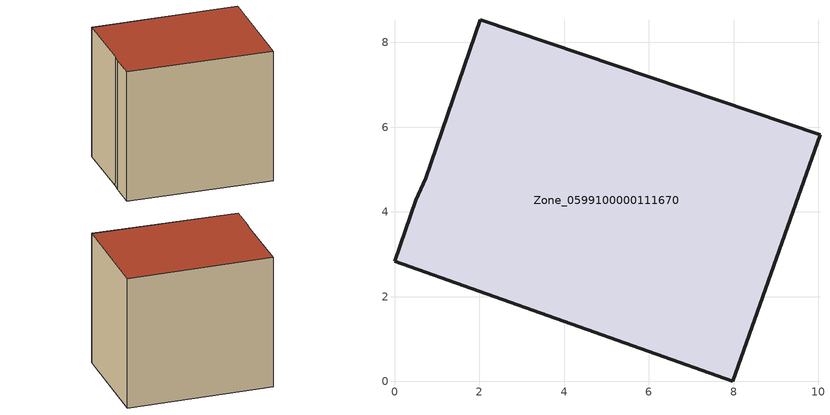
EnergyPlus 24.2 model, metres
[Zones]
Zone_0599100000111670
 floor ground (C_G): 10.04,5.82 7.98,0 0,2.84 0.51,4.27 0.74,4.8 2.02,8.54 z0.56
 wall outside (C_F): 7.98,0 10.04,5.82 2.02,8.54 0.74,4.8 0.51,4.27 0,2.84 7.98,0 z0.56:8.4
 roof outside (C_R): 0.74,4.8 0.51,4.27 0,2.84 7.98,0 10.04,5.82 2.02,8.54 z8.4
[BUILDING]
Pand.0599100000111670: North Axis=0; Terrain=City; Loads Convergence Tolerance Value=0.04; Temperature Convergence Tolerance Value=0.4; Solar Distribution=FullExterior; Maximum Number of Warmup Days=25; Minimum Number of Warmup Days=1
[Site:Location]
Rotterdam.The.Hague.AP_ZH_NLD Design_Conditions: Latitude=51.96; Longitude=4.45; Time Zone=1; Elevation=-4.5
[SITE:GROUNDTEMPERATURE:BUILDINGSURFACE]
18, 18, 18, 18, 18, 18, 18, 18, 18, 18, 18, 18
[MATERIAL] Thermal Absorptance=0.9; Solar Absorptance=0.7; Visible Absorptance=0.7
Name | Roughness | Thickness | Conductivity | Density | Specific Heat
G.TC.1965-1974 | MediumSmooth | 0.15 | 0.882353 | 540 | 1210
F.TC.1965-1974 | Rough | 0.3 | 0.697674 | 1920 | 840
R.TC.1965-1974 | MediumRough | 0.2 | 0.232558 | 1500 | 1000
[CONSTRUCTION]
C_G: G.TC.1965-1974
C_F: F.TC.1965-1974
C_R: R.TC.1965-1974
[ZONE]
Zone_0599100000111670: Type=1; Multiplier=1; Ceiling Height=Autocalculate; Volume=Autocalculate; Floor Area=autocalculate; Part of Total Floor Area=Yes
[ZONEINFILTRATION:DESIGNFLOWRATE]
Infil_Zone_0599100000111670: Zone or ZoneList or Space or SpaceList=Zone_0599100000111670; Schedule=AlwaysOn; Design Flow Rate Calculation Method=Flow/Area; Flow Rate per Floor Area=0.003; Constant Term Coefficient=1; Temperature Term Coefficient=0; Velocity Term Coefficient=0; Velocity Squared Term Coefficient=0
[HVACTEMPLATE:ZONE:IDEALLOADSAIRSYSTEM]
Zone_0599100000111670: Maximum Heating Supply Air Temperature=50; Minimum Cooling Supply Air Temperature=13; Maximum Heating Supply Air Humidity Ratio=0.0156; Minimum Cooling Supply Air Humidity Ratio=0.0077; Heating Limit=NoLimit; Cooling Limit=NoLimit; Dehumidification Control Type=ConstantSensibleHeatRatio; Cooling Sensible Heat Ratio=0.7; Dehumidification Setpoint=60; Humidification Control Type=None; Humidification Setpoint=30; Outdoor Air Method=None; Outdoor Air Flow Rate per Person=0.00944; Outdoor Air Flow Rate per Zone Floor Area=0; Outdoor Air Flow Rate per Zone=0; Demand Controlled Ventilation Type=None; Outdoor Air Economizer Type=NoEconomizer; Heat Recovery Type=None; Sensible Heat Recovery Effectiveness=0.7; Latent Heat Recovery Effectiveness=0.65
[ZONECONTROL:THERMOSTAT]
ThermostatControl_Zone_0599100000111670: Zone or ZoneList=Zone_0599100000111670; Control Type Schedule=DualSetpointControlType; Control 1=Thermostat_Zone_0599100000111670; Temperature Difference Between Cutout And Setpoint=0
[THERMOSTATSETPOINT:DUALSETPOINT]
Thermostat_Zone_0599100000111670: Heating Setpoint Temperature Schedule=HeatingSetpoint_Zone_0599100000111670; Cooling Setpoint Temperature Schedule=CoolingSetpoint_Zone_0599100000111670
[SCHEDULE:COMPACT]
HeatingSetpoint_Zone_0599100000111670: Through: 12/31, For: AllDays, Until: 24:00, 21
CoolingSetpoint_Zone_0599100000111670: Through: 12/31, For: AllDays, Until: 24:00, 24
DualSetpointControlType: Through: 12/31, For: AllDays, Until: 24:00, 4
AlwaysOn: Through: 12/31, For: AllDays, Until: 24:00, 1
